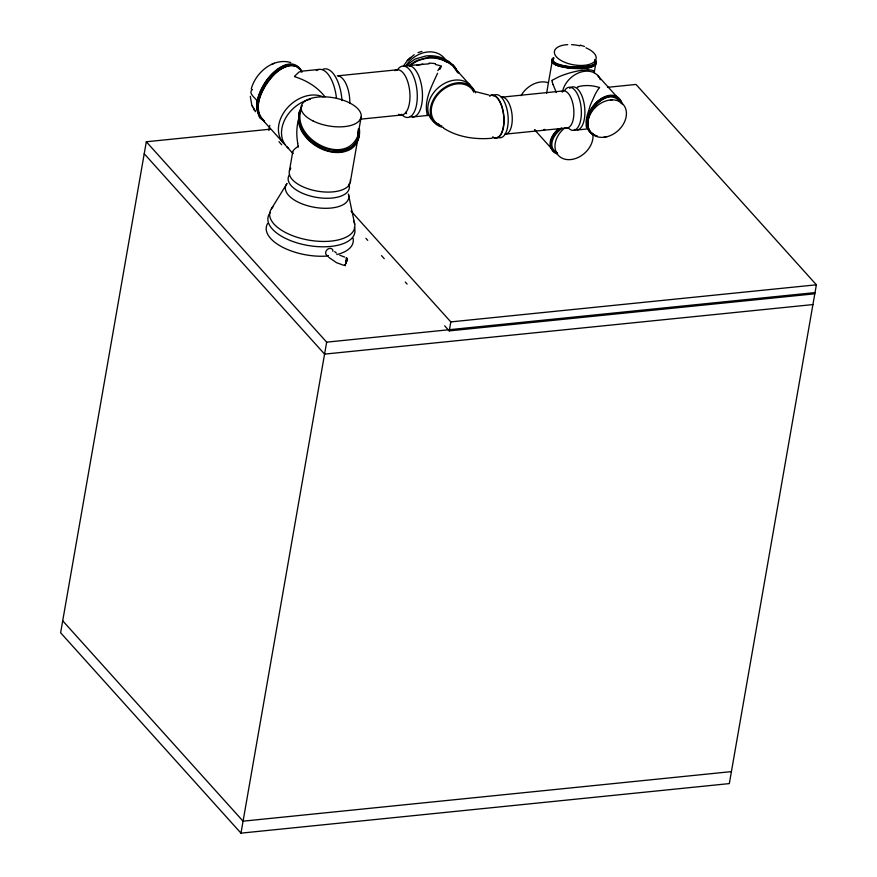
<?xml version="1.0" encoding="UTF-8"?>
<svg xmlns="http://www.w3.org/2000/svg" width="877" height="877" viewBox="0 0 877 877"><rect width="100%" height="100%" fill="white"/><g stroke="black" fill="none" stroke-linecap="round" stroke-linejoin="round"><path stroke-width="1.32" d="M358.529 134.017L358.408 131.024M298.706 114.679L298.816 119.721A35.913 25.828 26 0 0 305.273 134.148C311.993 142.633 321.947 148.52 332.646 150.208A29.884 21.497 26 0 0 348.125 148.641C353.453 146.481 357.772 141.844 359.077 136.176M359.142 135.672L359.044 130.629M595.395 62.081C594.365 71.432 574.49 67.748 567.682 67.814C562.979 66.378 553.486 66.696 552.324 60.568L546.601 93.258M299.057 68.757C288.851 57.729 273.328 71.267 266.882 80.355C259.581 90.89 250.855 109.493 262.957 119.59M358.463 135.19L350.208 182.701M298.268 146.766L298.344 146.295A57.005 11.609 -11.9 0 0 292.677 153.53M270.105 129.204L146.316 141.767L60.623 632.766L240.978 833.15L729.324 783.599L816.377 284.806L636.022 84.433L607.487 87.327M268.877 130.509L269.776 125.367M289.421 170.916L292.71 151.962M298.366 146.218L298.257 146.843L297.588 143.357M240.978 833.15L326.661 342.151L146.316 141.767M814.81 293.795L449.232 330.892L450.8 321.903L351.008 211.039M594.266 72.232L595.812 63.297M301.359 108.847C290.199 138.106 345.023 167.945 357.86 135.716L361.181 116.926M357.86 135.716L358.265 129.215M358.112 137.481C345.615 170.675 289.728 140.802 300.34 110.962M251.25 88.95C255.558 72.594 273.24 57.389 290.736 62.541M298.783 114.163L300.559 109.603M346.141 260.601L345.702 261.938M437.546 73.251C431.912 85.902 423.438 100.789 427.329 114.821M403.508 65.972L407.301 60.623M346.568 261.478L345.735 262.782M271.421 208.792L287.031 183.49A32.109 15.073 9.9 0 0 314.613 207.334A32.109 15.073 9.9 0 0 348.355 194.08M439.815 69.371L441.515 66.082L435.398 64.438M302.247 105.624L299.112 112.223L298.476 121.651A35.913 25.828 26 0 0 304.933 136.088C311.653 144.573 321.607 150.46 332.306 152.149A29.884 21.497 26 0 0 347.785 150.581C356.511 147.369 360.666 137.481 359.373 128.689M406.073 65.786C413.878 52.401 435.507 45.44 445.724 59.899M294.508 76.321L299.123 71.914L302.379 71.574M552.631 59.987L553.157 59.417M596.031 63.177L594.683 64.361A21.804 6.04 2.6 0 1 569.907 66.871L565.512 66.279A23.12 6.402 2.6 0 1 552.357 58.66L553.672 57.487M406.27 65.589L414.974 59.077L425.948 55.953A31.704 27.768 -5.1 0 1 441.789 57.772L449.112 61.554L454.593 66.652M410.6 57.389L407.356 60.568L414.207 54.692M553.891 58.211C550.964 61.807 557.323 63.878 559.932 64.69C568.384 67.091 577.362 67.551 586.077 66.52C588.851 65.896 596.777 65.282 595.099 60.798M409.57 66.389C421.377 55.032 442.403 55.251 453.826 67.08L469.973 85.025M559.263 128.546C551.534 133.567 545.527 148.662 557.246 152.883M409.504 65.271L416.378 60.645L427.351 57.52A31.704 27.768 -5.1 0 1 443.192 59.329L452.664 64.788M561.412 128.042L559.614 129.456A23.142 14.438 -29.6 0 0 552.477 150.329M553.453 58.77L552.104 59.943A23.12 6.402 2.6 0 0 565.303 67.551L569.688 68.154A21.804 6.04 2.6 0 0 594.485 65.643L595.812 64.459A23.12 6.402 2.6 0 0 595.176 61.346M543.455 130.169L544.836 129.336M252.455 89.41C247.5 93.236 255.613 97.939 257.487 101.425M552.159 80.235L559.449 76.529A32.372 6.577 -11.9 0 1 569.732 72.944A19.382 3.936 -11.9 0 1 581.637 70.324M272.002 64.229L274.348 63.254M418.033 52.642L421.958 51.37M577.329 87.207L578.294 86.867M416.937 65.358L422.867 64.087M603.891 137.272L605.612 137.02M412.585 116.97L429.083 115.315M300.636 71.3L319.085 69.426M407.388 65.676L429.083 63.813M337.349 75.871L396.93 69.82M577.307 129.971L588.149 128.864L586.242 126.858L586.099 121.596A15.501 3.333 -73.4 0 1 587.151 115.556L590.495 104.747L595.209 94.267A41.723 8.978 -73.4 0 1 599.539 87.437M450.8 321.903L816.377 284.806M326.661 342.151L815.018 292.6M812.935 304.571L324.578 354.122L144.223 153.738M731.418 771.617L243.061 821.179L62.706 620.795M501.699 97.172L563.22 90.934M360.184 119.206L402.017 114.964M506.128 134.049L567.386 127.867M492.107 138.248C475.433 139.706 457.86 137.338 443.565 128.141M610.392 99.978L612.091 99.879M428.59 56.928L432.547 57.027M587.634 69.853L586.647 69.875A15.435 3.146 -11.9 0 0 581.604 70.357M428.689 115.358L427.34 114.821M488.785 95.001L476.079 91.789M435.156 57.411L436.439 57.685M344.332 265.468L336.636 262.738L328.743 257.334M580.114 45.089L584.433 46.448M294.54 76.672C306.325 80.3 317.507 86.944 325.005 96.887M344.771 257.125L339.805 255.229M437.7 58.014L442.523 59.833A32.833 28.766 -5.1 0 1 446.919 62.355M594.069 134.587L594.738 134.795M593.356 133.874L591.504 132.953M263.264 120.335L260.316 118.231M264.503 121.706L259.143 116.762L256.687 108.748A29.215 15.6 -60.5 0 1 259.285 93.762C263.034 84.028 269.338 75.115 277.812 68.932A36.176 19.327 -60.5 0 1 290.068 63.999C295.242 63.451 299.715 67.167 301.863 71.607M264.415 121.004C250.581 108.704 262.947 86.746 273.043 75.795C279.511 68.022 295.746 59.439 301.962 71.892M336.428 253.102L334.652 251.622M299.726 68.417L296.777 66.312L291.307 65.369A36.176 19.327 -60.5 0 0 279.039 70.303C270.565 76.485 264.262 85.387 260.513 95.133A29.215 15.6 -60.5 0 0 257.915 110.118L260.37 118.132M552.62 150.614L554.505 152.466M619.633 99.035L618.537 98.049A23.098 14.591 -54.8 0 0 596.788 103.826L593.784 107.301A21.804 13.769 -54.8 0 0 589.585 131.649L591.635 133.786A23.098 14.591 -54.8 0 0 597.149 135.727M619.743 100.208C603.913 84.641 577.68 116.904 590.418 132.109M597.632 75.389L618.482 98.542M534.619 129.818L553.003 150.23M262.311 119.491L283.83 143.422M278.952 141.69L281.692 144.749M365.917 238.325L367.748 240.364M381.484 255.613L384.236 258.671M405.284 282.065L407.114 284.093M444.65 325.805L449.232 330.892M286.943 146.876L292.962 153.541M453.826 67.08L457.728 72.824M453.19 65.095L458.803 72.999M553.387 151.48L551.688 149.485A23.142 14.438 -29.6 0 1 558.857 128.601M346.623 257.783L347.106 258.66M255.514 111.719L251.754 104.867L250.307 96.327M345.231 265.643L344.99 264.799M454.867 67.101L456.281 69.228M253.793 109.088L254.692 110.491L253.53 108.66M299.671 68.527L300.636 70.237M556.347 92.545L553.025 84.466M252.159 105.854L252.565 106.819M621.069 103.267C607.301 81.342 574.468 122.352 593.433 134.324A23.098 14.591 -54.8 0 1 590.868 132.898L588.818 130.761A21.804 13.769 -54.8 0 1 592.984 106.413L595.998 102.938A23.098 14.591 -54.8 0 1 617.737 97.204L620.565 100.208A21.804 13.769 -54.8 0 1 622.363 104.56M620.39 101.491L620.664 102.192M552.346 82.021L551.995 80.498M346.283 257.97L346.404 258.77M348.498 194.53L354.714 224.205M345.308 265.632L345.198 264.701M521.037 95.703A21.684 16.433 -42 0 1 547.851 82.581M556.457 153.135A21.815 13.604 -29.6 0 1 553.716 151.622M557.224 153.99A21.815 13.604 -29.6 0 1 554.483 152.488M592.929 134.28A21.158 16.027 -42 0 1 578.601 157.257A21.158 16.027 -42 0 1 556.325 152.379A21.158 16.027 -42 0 1 564.678 128.086M561.993 128.36A22.133 13.802 -29.6 0 0 556.38 152.445A20.785 12.958 -29.6 0 0 557.629 153.124M536.395 130.98A21.684 16.433 -42 0 1 534.992 129.993M562.486 92.052A21.684 16.433 -42 0 1 580.366 72.232A21.684 16.433 -42 0 1 600.307 79.708M594.683 59.483A23.12 6.402 2.6 0 1 596.009 63.177M585.924 47.829A21.158 9.932 9.9 0 1 590.473 63.988A21.158 9.932 9.9 0 1 557.904 58.288A21.158 9.932 9.9 0 1 567.759 44.639M571.552 44.65A21.158 9.932 9.9 0 1 579.927 45.867M587.743 69.798A20.16 4.111 -11.9 0 1 593.301 70.873M552.981 84.477A43.028 37.415 56.7 0 1 552.302 82.021M593.97 71.103A37.404 7.619 -11.9 0 1 594.189 72.692M619.798 99.32A21.804 13.769 -54.8 0 1 621.168 102.116M569.633 88.369A21.684 9.833 84.2 0 1 584.608 106.841A21.684 9.833 84.2 0 1 574.325 129.445M564.635 90.506A21.684 9.833 84.2 0 1 577.57 94.42A21.684 9.833 84.2 0 1 580.146 122.298A21.684 9.833 84.2 0 1 568.066 127.647M578.239 86.637A39.312 33.666 38 0 1 599.517 87.557M489.673 95.856A21.684 9.833 84.2 0 1 503.946 117.2A21.684 9.833 84.2 0 1 492.501 137.086M438.982 124.304A25.817 19.557 -42 0 1 437.59 88.347A25.817 19.557 -42 0 1 473.744 92.107M443.422 127.494A25.817 19.557 -42 0 1 438.215 92.863A25.817 19.557 -42 0 1 475.586 92.863M441.855 125.97A24.589 18.625 -42 0 1 438.752 93.565A24.589 18.625 -42 0 1 473.569 91.537M489.706 95.955A21.443 9.724 84.2 0 1 503.705 116.531A21.443 9.724 84.2 0 1 493.049 137.163M501.304 97.248A18.592 8.43 84.2 0 1 512.091 115.128A18.592 8.43 84.2 0 1 504.746 134.148M493.203 95.911A21.684 9.833 84.2 0 1 507.936 114.876A21.684 9.833 84.2 0 1 497.697 137.272M561.554 91.592A18.592 8.43 84.2 0 1 573.635 108.068A18.592 8.43 84.2 0 1 565.665 127.757M288.566 148.334A30.98 23.471 -42 0 1 284.159 121.048A30.98 23.471 -42 0 1 310.348 99.211M285.463 144.88A30.98 23.471 -42 0 1 285.814 109.724A30.98 23.471 -42 0 1 323.131 96.887M406.336 66.005A25.806 11.697 84.2 0 1 422.308 91.46A25.806 11.697 84.2 0 1 410.217 116.444M406.621 113.703A25.806 11.697 84.2 0 1 405.481 112.289M397.402 69.952A25.806 11.697 84.2 0 1 412.793 74.764A25.806 11.697 84.2 0 1 415.808 107.915A25.806 11.697 84.2 0 1 401.436 114.24M394.836 70.664A22.714 10.294 84.2 0 1 409.778 91.975A22.714 10.294 84.2 0 1 398.717 114.328M338.336 75.948A22.714 10.305 84.2 0 1 349.813 103.508M437.875 70.631A48.323 9.932 -72.9 0 1 440.221 66.981M429.006 63.122A48.334 42.721 43.5 0 1 435.43 63.67M322.966 69.272A30.98 14.043 84.2 0 1 342.008 100.636M316.312 70.522A30.98 14.043 84.2 0 1 336.45 98.027M297.763 143.346A55.273 47.961 56.8 0 1 299.408 116.52M350.34 179.752A30.98 14.547 9.9 0 1 316.038 190.901A30.98 14.547 9.9 0 1 290.824 168.154M347.226 258.562A3.322 2.192 -52.2 0 1 346.799 261.587M345.352 264.536A3.278 1.041 -52.4 0 1 346.185 262.936M345.626 264.065A3.925 1.02 -75.2 0 1 345.987 261.96M346.174 259.011A3.64 1.326 -67.3 0 1 345.834 260.655M346.634 258.167A4.012 0.647 66.7 0 1 346.777 258.386M328.404 255.876A4.122 3.3 -47.7 0 1 325.773 251.995A4.122 3.3 -47.7 0 1 330.223 248.344M330.278 248.498A4.122 2.938 -47.3 0 1 332.865 251.37M354.352 227.428A44.058 20.686 9.9 0 1 307.465 245.374A44.058 20.686 9.9 0 1 270.434 212.42M353.069 238.281A44.058 20.686 9.9 0 1 336.845 254.571M328.042 255.985A44.058 20.686 9.9 0 1 281.802 246.799A44.058 20.686 9.9 0 1 267.617 223.525M353.606 220.829A43.116 20.237 9.9 0 1 308.934 240.145A43.116 20.237 9.9 0 1 272.988 206.906M348.739 184.104A30.98 14.547 9.9 0 1 317.09 197.468A30.98 14.547 9.9 0 1 289.574 174.578M606.928 136.735A21.432 16.235 -42 0 0 623.953 105.383A21.432 16.235 -42 0 0 590.55 113.769A21.432 16.235 -42 0 0 606.928 136.735M313.056 120.96A30.454 14.295 9.9 0 0 361.028 117.639A30.454 14.295 9.9 0 0 319.371 96.941A30.454 14.295 9.9 0 0 313.056 120.96"/></g></svg>
